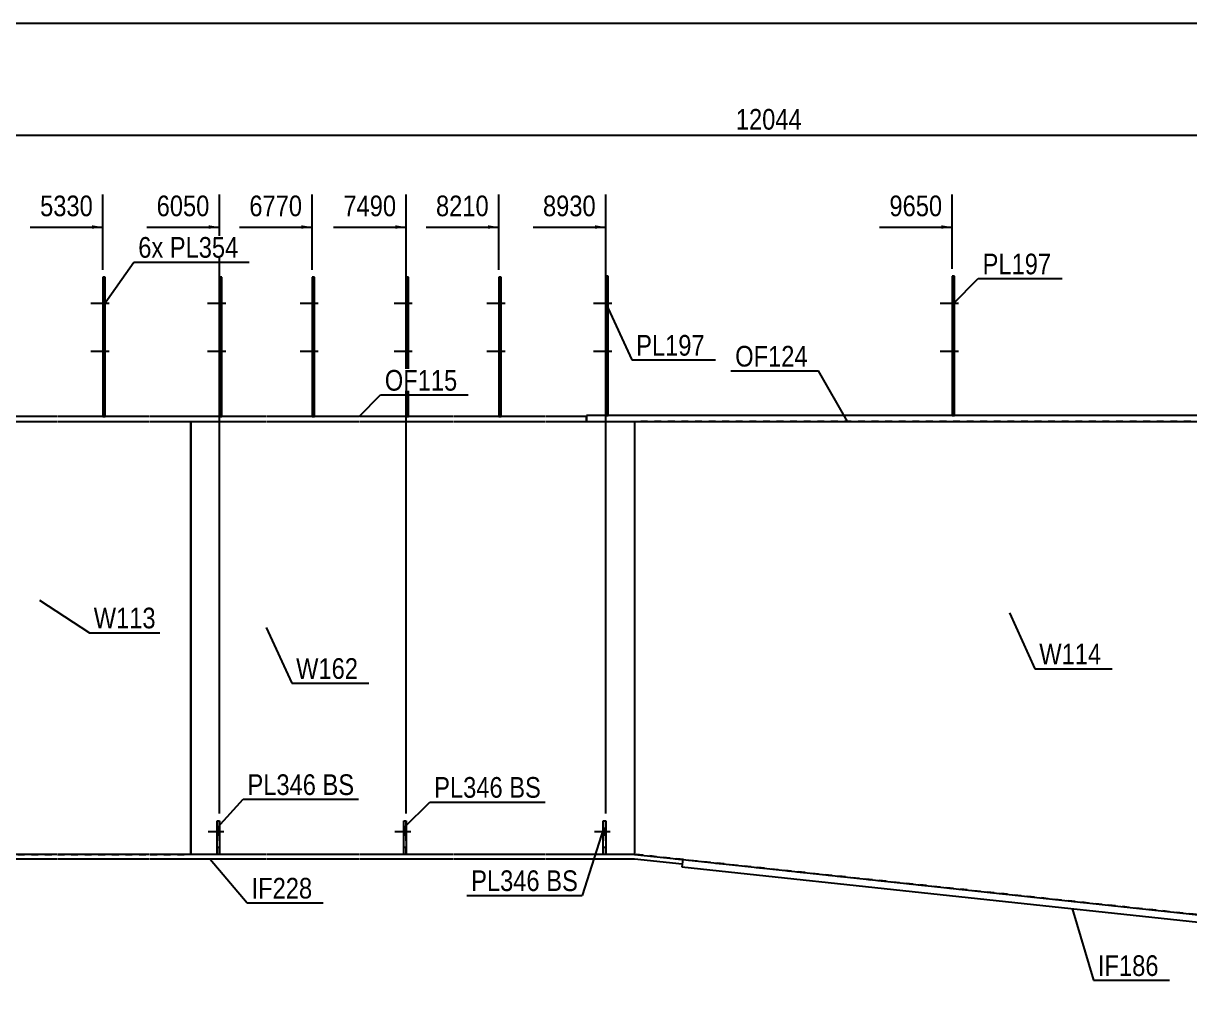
# Model space of a CAD drawing. Header units: millimetres. Extents: x -19 to 383, y -192 to 85.
# Drawn here: x 79 to 240.6, y -51 to 85.2 of the extents above; entities that cross this region are included whole.
import ezdxf

# ---------------------------------------------------------------- set-up
doc = ezdxf.new("R2010")
doc.units = ezdxf.units.MM
doc.linetypes.add('DXK_LINE_DOT1', pattern=[1.8814, 0.9407, -0.9407])
doc.linetypes.add('DXK_LINE_DOT2', pattern=[3.9198, 1.9599, -1.9599])
doc.styles.add('Arial Narrow', font='ARIALN.TTF', dxfattribs={"height": 0.2})

# ---------------------------------------------------------------- blocks, each defined once
blk = doc.blocks.new('Unknown-623515141-1211')
at = {"color": 5, "linetype": 'Continuous'}
blk.add_line((383.37, 85.16), (-16.63, 85.16), dxfattribs=at)
blk = doc.blocks.new('Bolt-623515141-1822 - 1232')
at = {"linetype": 'Continuous'}
for points in [[(106.53, 45.87), (106.53, 46.8), (106.2, 46.8), (106.2, 45.87)], [(106.53, 45.87), (106.53, 46.8), (106.2, 46.8), (106.2, 45.87)], [(106.53, 39.2), (106.53, 40.13), (106.2, 40.13), (106.2, 39.2)], [(106.53, 39.2), (106.53, 40.13), (106.2, 40.13), (106.2, 39.2)]]:
    blk.add_hatch(color=3, dxfattribs=at).paths.add_polyline_path(points)
at = {"color": 3, "linetype": 'Continuous'}
for p, q in [((107.07, 46.33), (104.53, 46.33)), ((107.07, 46.33), (104.53, 46.33)), ((106.53, 46.8), (106.2, 46.8)), ((106.53, 46.8), (106.2, 46.8)), ((106.53, 45.87), (106.2, 45.87)), ((106.53, 45.87), (106.2, 45.87)), ((107.07, 39.67), (104.53, 39.67)), ((107.07, 39.67), (104.53, 39.67)), ((106.53, 40.13), (106.2, 40.13)), ((106.53, 40.13), (106.2, 40.13)), ((106.53, 39.2), (106.2, 39.2)), ((106.53, 39.2), (106.2, 39.2))]:
    blk.add_line(p, q, dxfattribs=at)
blk = doc.blocks.new('Bolt-623515141-1235 - 1232')
at = {"linetype": 'Continuous'}
for points in [[(119.37, 45.87), (119.37, 46.8), (119.03, 46.8), (119.03, 45.87)], [(119.37, 45.87), (119.37, 46.8), (119.03, 46.8), (119.03, 45.87)], [(119.37, 39.2), (119.37, 40.13), (119.03, 40.13), (119.03, 39.2)], [(119.37, 39.2), (119.37, 40.13), (119.03, 40.13), (119.03, 39.2)]]:
    blk.add_hatch(color=3, dxfattribs=at).paths.add_polyline_path(points)
at = {"color": 3, "linetype": 'Continuous'}
for p, q in [((119.9, 46.33), (117.37, 46.33)), ((119.9, 46.33), (117.37, 46.33)), ((119.37, 46.8), (119.03, 46.8)), ((119.37, 46.8), (119.03, 46.8)), ((119.37, 45.87), (119.03, 45.87)), ((119.37, 45.87), (119.03, 45.87)), ((119.9, 39.67), (117.37, 39.67)), ((119.9, 39.67), (117.37, 39.67)), ((119.37, 40.13), (119.03, 40.13)), ((119.37, 40.13), (119.03, 40.13)), ((119.37, 39.2), (119.03, 39.2)), ((119.37, 39.2), (119.03, 39.2))]:
    blk.add_line(p, q, dxfattribs=at)
blk = doc.blocks.new('Bolt-623515141-1236 - 1232')
at = {"linetype": 'Continuous'}
for points in [[(145.23, 45.87), (145.23, 46.8), (144.9, 46.8), (144.9, 45.87)], [(145.23, 45.87), (145.23, 46.8), (144.9, 46.8), (144.9, 45.87)], [(145.23, 39.2), (145.23, 40.13), (144.9, 40.13), (144.9, 39.2)], [(145.23, 39.2), (145.23, 40.13), (144.9, 40.13), (144.9, 39.2)]]:
    blk.add_hatch(color=3, dxfattribs=at).paths.add_polyline_path(points)
at = {"color": 3, "linetype": 'Continuous'}
for p, q in [((145.77, 46.33), (143.23, 46.33)), ((145.77, 46.33), (143.23, 46.33)), ((145.23, 46.8), (144.9, 46.8)), ((145.23, 46.8), (144.9, 46.8)), ((145.23, 45.87), (144.9, 45.87)), ((145.23, 45.87), (144.9, 45.87)), ((145.77, 39.67), (143.23, 39.67)), ((145.77, 39.67), (143.23, 39.67)), ((145.23, 40.13), (144.9, 40.13)), ((145.23, 40.13), (144.9, 40.13)), ((145.23, 39.2), (144.9, 39.2)), ((145.23, 39.2), (144.9, 39.2))]:
    blk.add_line(p, q, dxfattribs=at)
blk = doc.blocks.new('Bolt-623515141-1237 - 1232')
at = {"linetype": 'Continuous'}
for points in [[(208.05, 45.87), (208.05, 46.8), (207.72, 46.8), (207.72, 45.87)], [(208.05, 45.87), (208.05, 46.8), (207.72, 46.8), (207.72, 45.87)], [(208.05, 39.2), (208.05, 40.13), (207.72, 40.13), (207.72, 39.2)], [(208.05, 39.2), (208.05, 40.13), (207.72, 40.13), (207.72, 39.2)]]:
    blk.add_hatch(color=3, dxfattribs=at).paths.add_polyline_path(points)
at = {"color": 3, "linetype": 'Continuous'}
for p, q in [((208.59, 46.33), (206.05, 46.33)), ((208.59, 46.33), (206.05, 46.33)), ((208.05, 46.8), (207.72, 46.8)), ((208.05, 46.8), (207.72, 46.8)), ((208.05, 45.87), (207.72, 45.87)), ((208.05, 45.87), (207.72, 45.87)), ((208.59, 39.67), (206.05, 39.67)), ((208.59, 39.67), (206.05, 39.67)), ((208.05, 40.13), (207.72, 40.13)), ((208.05, 40.13), (207.72, 40.13)), ((208.05, 39.2), (207.72, 39.2)), ((208.05, 39.2), (207.72, 39.2))]:
    blk.add_line(p, q, dxfattribs=at)
blk = doc.blocks.new('Part-623515141-1676 - 1232')
at = {"color": 2, "linetype": 'Continuous'}
for p, q in [((131.73, -30), (131.73, -25.33)), ((131.73, -25.33), (132.07, -25.33)), ((132.07, -25.33), (132.07, -30))]:
    blk.add_line(p, q, dxfattribs=at)
at = {"color": 7, "linetype": 'DXK_LINE_DOT1'}
blk.add_line((131.73, -29), (132.07, -29), dxfattribs=at)
blk = doc.blocks.new('Part-623515141-1441 - 1232')
at = {"color": 2, "linetype": 'Continuous'}
for p, q in [((170.4, -30.71), (170.29, -31.71)), ((170.29, -31.71), (349.99, -50.97)), ((170.4, -30.71), (350.09, -49.97)), ((350.09, -49.97), (349.99, -50.97))]:
    blk.add_line(p, q, dxfattribs=at)
blk = doc.blocks.new('Part-623515141-1775 - 1232')
at = {"color": 2, "linetype": 'Continuous'}
for p, q in [((119.37, 50), (119.03, 50)), ((119.03, 50), (119.03, 30.67)), ((119.37, 30.67), (119.37, 50))]:
    blk.add_line(p, q, dxfattribs=at)
at = {"color": 7, "linetype": 'DXK_LINE_DOT1'}
blk.add_line((119.03, 30.67), (119.37, 30.67), dxfattribs=at)
blk = doc.blocks.new('Part-623515141-8392 - 1232')
at = {"color": 7, "linetype": 'DXK_LINE_DOT1'}
for p, q in [((159.39, -30), (159.39, -25.33)), ((159.39, -25.33), (159.72, -25.33)), ((159.72, -30), (159.72, -25.33)), ((159.39, -29), (159.72, -29))]:
    blk.add_line(p, q, dxfattribs=at)
blk = doc.blocks.new('Part-623515141-1287 - 1232')
at = {"color": 2, "linetype": 'Continuous'}
for p, q in [((53.75, 30.67), (53.75, 30)), ((59.35, 30.67), (53.75, 30.67)), ((53.75, 30), (59.35, 30)), ((70.65, 30.67), (59.45, 30.67)), ((59.45, 30), (70.65, 30)), ((83.68, 30.67), (70.75, 30.67)), ((70.75, 30), (83.68, 30)), ((96.52, 30.67), (83.78, 30.67)), ((83.78, 30), (96.52, 30)), ((112.67, 30.67), (96.62, 30.67)), ((96.62, 30), (112.67, 30)), ((125.5, 30.67), (112.77, 30.67)), ((112.77, 30), (125.5, 30)), ((138.53, 30.67), (125.6, 30.67)), ((125.6, 30), (138.53, 30)), ((151.37, 30.67), (138.63, 30.67)), ((138.63, 30), (151.37, 30)), ((157.07, 30.67), (151.47, 30.67)), ((151.47, 30), (157.07, 30))]:
    blk.add_line(p, q, dxfattribs=at)
at = {"color": 7, "linetype": 'DXK_LINE_DOT1'}
blk.add_line((157.07, 30), (157.07, 30.67), dxfattribs=at)
blk = doc.blocks.new('Part-623515141-1770 - 1232')
at = {"color": 2, "linetype": 'Continuous'}
for p, q in [((90.38, 50), (90.05, 50)), ((90.05, 50), (90.05, 30.67)), ((90.38, 30.67), (90.38, 50))]:
    blk.add_line(p, q, dxfattribs=at)
at = {"color": 7, "linetype": 'DXK_LINE_DOT1'}
blk.add_line((90.05, 30.67), (90.38, 30.67), dxfattribs=at)
blk = doc.blocks.new('Part-623515141-1331 - 1232')
at = {"color": 2, "linetype": 'Continuous'}
for p, q in [((274.49, 30.8), (157.07, 30.8)), ((157.07, 30.8), (157.07, 30)), ((274.49, 30), (274.49, 30.8)), ((157.07, 30), (274.49, 30))]:
    blk.add_line(p, q, dxfattribs=at)
blk = doc.blocks.new('Part-623515141-1780 - 1232')
at = {"color": 2, "linetype": 'Continuous'}
for p, q in [((145.23, 50), (144.9, 50)), ((144.9, 50), (144.9, 30.67)), ((145.23, 30.67), (145.23, 50))]:
    blk.add_line(p, q, dxfattribs=at)
at = {"color": 7, "linetype": 'DXK_LINE_DOT1'}
blk.add_line((144.9, 30.67), (145.23, 30.67), dxfattribs=at)
blk = doc.blocks.new('Part-623515141-1353 - 1232')
at = {"color": 2, "linetype": 'Continuous'}
blk.add_line((102.22, -30), (102.22, 30), dxfattribs=at)
at = {"color": 7, "linetype": 'DXK_LINE_DOT1'}
for p, q in [((102.22, 30), (112.67, 30)), ((112.77, 30), (125.5, 30)), ((125.6, 30), (138.53, 30)), ((138.63, 30), (151.37, 30)), ((151.47, 30), (163.73, 30)), ((163.73, 30), (163.73, -30)), ((112.67, -30), (102.22, -30)), ((125.5, -30), (112.77, -30)), ((138.53, -30), (125.6, -30)), ((151.37, -30), (138.63, -30)), ((163.73, -30), (151.47, -30))]:
    blk.add_line(p, q, dxfattribs=at)
blk = doc.blocks.new('Part-623515141-1375 - 1232')
at = {"color": 2, "linetype": 'Continuous'}
for p, q in [((163.73, 30), (163.73, -30)), ((350.35, -50), (350.09, -49.97))]:
    blk.add_line(p, q, dxfattribs=at)
at = {"color": 7, "linetype": 'DXK_LINE_DOT1'}
for p, q in [((363.07, 30), (163.73, 30)), ((363.07, 30), (350.35, -50)), ((350.09, -49.97), (163.73, -30)), ((163.73, -30), (350.35, -49.99))]:
    blk.add_line(p, q, dxfattribs=at)
blk = doc.blocks.new('Part-623515141-1686 - 1232')
at = {"color": 2, "linetype": 'Continuous'}
for p, q in [((105.87, -30), (105.87, -25.33)), ((105.87, -25.33), (106.2, -25.33)), ((106.2, -25.33), (106.2, -30))]:
    blk.add_line(p, q, dxfattribs=at)
at = {"color": 7, "linetype": 'DXK_LINE_DOT1'}
blk.add_line((105.87, -29), (106.2, -29), dxfattribs=at)
blk = doc.blocks.new('Part-623515141-1419 - 1232')
at = {"color": 2, "linetype": 'Continuous'}
for p, q in [((70.65, -30), (65.05, -30)), ((65.05, -30), (65.05, -30.67)), ((70.65, -30.67), (65.05, -30.67)), ((83.68, -30), (70.75, -30)), ((83.68, -30.67), (70.75, -30.67)), ((96.52, -30), (83.78, -30)), ((96.52, -30.67), (83.78, -30.67)), ((112.67, -30), (96.62, -30)), ((112.67, -30.67), (96.62, -30.67)), ((125.5, -30), (112.77, -30)), ((125.5, -30.67), (112.77, -30.67)), ((138.53, -30), (125.6, -30)), ((138.53, -30.67), (125.6, -30.67)), ((151.37, -30), (138.63, -30)), ((151.37, -30.67), (138.63, -30.67)), ((163.73, -30), (151.47, -30)), ((163.7, -30.67), (151.47, -30.67)), ((170.33, -31.38), (163.7, -30.67)), ((163.73, -30), (170.4, -30.71))]:
    blk.add_line(p, q, dxfattribs=at)
at = {"color": 7, "linetype": 'DXK_LINE_DOT1'}
blk.add_line((170.4, -30.71), (170.33, -31.38), dxfattribs=at)
blk = doc.blocks.new('Part-623515141-1738 - 1232')
at = {"color": 2, "linetype": 'Continuous'}
for p, q in [((132.4, 50), (132.07, 50)), ((132.07, 50), (132.07, 30.67)), ((132.4, 30.67), (132.4, 50))]:
    blk.add_line(p, q, dxfattribs=at)
at = {"color": 7, "linetype": 'DXK_LINE_DOT1'}
blk.add_line((132.07, 30.67), (132.4, 30.67), dxfattribs=at)
blk = doc.blocks.new('Part-623515141-1691 - 1232')
at = {"color": 7, "linetype": 'DXK_LINE_DOT1'}
for p, q in [((105.87, -30), (105.87, -25.33)), ((105.87, -25.33), (106.2, -25.33)), ((106.2, -30), (106.2, -25.33))]:
    blk.add_line(p, q, dxfattribs=at)
blk = doc.blocks.new('Part-623515141-1627 - 1232')
at = {"color": 7, "linetype": 'DXK_LINE_DOT1'}
for p, q in [((0, 30), (0, -30)), ((0, 30), (22.18, 30)), ((22.28, 30), (35.22, 30)), ((35.32, 30), (48.05, 30)), ((48.15, 30), (59.35, 30)), ((59.45, 30), (70.65, 30)), ((70.75, 30), (83.68, 30)), ((83.78, 30), (96.52, 30)), ((96.62, 30), (102.22, 30)), ((0, -30), (22.18, -30)), ((22.28, -30), (35.22, -30)), ((35.32, -30), (48.05, -30)), ((48.15, -30), (59.35, -30)), ((59.45, -30), (70.65, -30)), ((70.75, -30), (83.68, -30)), ((83.78, -30), (96.52, -30)), ((96.62, -30), (102.22, -30))]:
    blk.add_line(p, q, dxfattribs=at)
at = {"color": 2, "linetype": 'Continuous'}
blk.add_line((102.22, 30), (102.22, -30), dxfattribs=at)
blk = doc.blocks.new('Part-623515141-1681 - 1232')
at = {"color": 7, "linetype": 'DXK_LINE_DOT1'}
for p, q in [((131.73, -30), (131.73, -25.33)), ((131.73, -25.33), (132.07, -25.33)), ((132.07, -30), (132.07, -25.33))]:
    blk.add_line(p, q, dxfattribs=at)
blk = doc.blocks.new('Part-623515141-1802 - 1232')
at = {"color": 2, "linetype": 'Continuous'}
for p, q in [((208.05, 50.13), (207.72, 50.13)), ((207.72, 50.13), (207.72, 30.8)), ((208.05, 30.8), (208.05, 50.13))]:
    blk.add_line(p, q, dxfattribs=at)
at = {"color": 7, "linetype": 'DXK_LINE_DOT1'}
blk.add_line((207.72, 30.8), (208.05, 30.8), dxfattribs=at)
blk = doc.blocks.new('Part-623515141-1733 - 1232')
at = {"color": 2, "linetype": 'Continuous'}
for p, q in [((106.53, 50), (106.2, 50)), ((106.2, 50), (106.2, 30.67)), ((106.53, 30.67), (106.53, 50))]:
    blk.add_line(p, q, dxfattribs=at)
at = {"color": 7, "linetype": 'DXK_LINE_DOT1'}
blk.add_line((106.2, 30.67), (106.53, 30.67), dxfattribs=at)
blk = doc.blocks.new('Bolt-623515141-1818 - 1232')
at = {"linetype": 'Continuous'}
for points in [[(90.38, 45.87), (90.38, 46.8), (90.05, 46.8), (90.05, 45.87)], [(90.38, 45.87), (90.38, 46.8), (90.05, 46.8), (90.05, 45.87)], [(90.38, 39.2), (90.38, 40.13), (90.05, 40.13), (90.05, 39.2)], [(90.38, 39.2), (90.38, 40.13), (90.05, 40.13), (90.05, 39.2)]]:
    blk.add_hatch(color=3, dxfattribs=at).paths.add_polyline_path(points)
at = {"color": 3, "linetype": 'Continuous'}
for p, q in [((90.92, 46.33), (88.38, 46.33)), ((90.92, 46.33), (88.38, 46.33)), ((90.38, 46.8), (90.05, 46.8)), ((90.38, 46.8), (90.05, 46.8)), ((90.38, 45.87), (90.05, 45.87)), ((90.38, 45.87), (90.05, 45.87)), ((90.92, 39.67), (88.38, 39.67)), ((90.92, 39.67), (88.38, 39.67)), ((90.38, 40.13), (90.05, 40.13)), ((90.38, 40.13), (90.05, 40.13)), ((90.38, 39.2), (90.05, 39.2)), ((90.38, 39.2), (90.05, 39.2))]:
    blk.add_line(p, q, dxfattribs=at)
blk = doc.blocks.new('Bolt-623515141-1821 - 1232')
at = {"linetype": 'Continuous'}
for points in [[(132.4, 45.87), (132.4, 46.8), (132.07, 46.8), (132.07, 45.87)], [(132.4, 45.87), (132.4, 46.8), (132.07, 46.8), (132.07, 45.87)], [(132.4, 39.2), (132.4, 40.13), (132.07, 40.13), (132.07, 39.2)], [(132.4, 39.2), (132.4, 40.13), (132.07, 40.13), (132.07, 39.2)]]:
    blk.add_hatch(color=3, dxfattribs=at).paths.add_polyline_path(points)
at = {"color": 3, "linetype": 'Continuous'}
for p, q in [((132.93, 46.33), (130.4, 46.33)), ((132.93, 46.33), (130.4, 46.33)), ((132.4, 46.8), (132.07, 46.8)), ((132.4, 46.8), (132.07, 46.8)), ((132.4, 45.87), (132.07, 45.87)), ((132.4, 45.87), (132.07, 45.87)), ((132.93, 39.67), (130.4, 39.67)), ((132.93, 39.67), (130.4, 39.67)), ((132.4, 40.13), (132.07, 40.13)), ((132.4, 40.13), (132.07, 40.13)), ((132.4, 39.2), (132.07, 39.2)), ((132.4, 39.2), (132.07, 39.2))]:
    blk.add_line(p, q, dxfattribs=at)
blk = doc.blocks.new('Bolt-623515141-1827 - 1232')
at = {"color": 3, "linetype": 'DXK_LINE_DOT2'}
for p, q in [((106.83, -26.87), (104.63, -26.87)), ((106.2, -26.4), (105.87, -26.4)), ((106.2, -27.33), (105.87, -27.33))]:
    blk.add_line(p, q, dxfattribs=at)
blk = doc.blocks.new('Bolt-623515141-1828 - 1232')
at = {"linetype": 'Continuous'}
blk.add_hatch(color=3, dxfattribs=at).paths.add_polyline_path([(106.2, -27.33), (106.2, -26.4), (105.87, -26.4), (105.87, -27.33)])
at = {"color": 3, "linetype": 'Continuous'}
for p, q in [((106.83, -26.87), (104.63, -26.87)), ((106.2, -26.4), (105.87, -26.4)), ((106.2, -27.33), (105.87, -27.33))]:
    blk.add_line(p, q, dxfattribs=at)
blk = doc.blocks.new('Bolt-623515141-1829 - 1232')
at = {"color": 3, "linetype": 'DXK_LINE_DOT2'}
for p, q in [((132.7, -26.87), (130.5, -26.87)), ((132.07, -26.4), (131.73, -26.4)), ((132.07, -27.33), (131.73, -27.33))]:
    blk.add_line(p, q, dxfattribs=at)
blk = doc.blocks.new('Bolt-623515141-1830 - 1232')
at = {"linetype": 'Continuous'}
blk.add_hatch(color=3, dxfattribs=at).paths.add_polyline_path([(132.07, -27.33), (132.07, -26.4), (131.73, -26.4), (131.73, -27.33)])
at = {"color": 3, "linetype": 'Continuous'}
for p, q in [((132.7, -26.87), (130.5, -26.87)), ((132.07, -26.4), (131.73, -26.4)), ((132.07, -27.33), (131.73, -27.33))]:
    blk.add_line(p, q, dxfattribs=at)
blk = doc.blocks.new('Part-623515141-8391 - 1232')
at = {"color": 2, "linetype": 'Continuous'}
for p, q in [((160.05, 50.13), (159.72, 50.13)), ((159.72, 50.13), (159.72, 30.8)), ((160.05, 30.8), (160.05, 50.13))]:
    blk.add_line(p, q, dxfattribs=at)
at = {"color": 7, "linetype": 'DXK_LINE_DOT1'}
blk.add_line((159.72, 30.8), (160.05, 30.8), dxfattribs=at)
blk = doc.blocks.new('Part-623515141-8395 - 1232')
at = {"color": 2, "linetype": 'Continuous'}
for p, q in [((159.39, -30), (159.39, -25.33)), ((159.39, -25.33), (159.72, -25.33)), ((159.72, -25.33), (159.72, -30))]:
    blk.add_line(p, q, dxfattribs=at)
blk = doc.blocks.new('Bolt-623515141-8405 - 1232')
at = {"linetype": 'Continuous'}
for points in [[(160.05, 45.87), (160.05, 46.8), (159.72, 46.8), (159.72, 45.87)], [(160.05, 45.87), (160.05, 46.8), (159.72, 46.8), (159.72, 45.87)], [(160.05, 39.2), (160.05, 40.13), (159.72, 40.13), (159.72, 39.2)], [(160.05, 39.2), (160.05, 40.13), (159.72, 40.13), (159.72, 39.2)]]:
    blk.add_hatch(color=3, dxfattribs=at).paths.add_polyline_path(points)
at = {"color": 3, "linetype": 'Continuous'}
for p, q in [((160.59, 46.33), (158.05, 46.33)), ((160.59, 46.33), (158.05, 46.33)), ((160.05, 46.8), (159.72, 46.8)), ((160.05, 46.8), (159.72, 46.8)), ((160.05, 45.87), (159.72, 45.87)), ((160.05, 45.87), (159.72, 45.87)), ((160.59, 39.67), (158.05, 39.67)), ((160.59, 39.67), (158.05, 39.67)), ((160.05, 40.13), (159.72, 40.13)), ((160.05, 40.13), (159.72, 40.13)), ((160.05, 39.2), (159.72, 39.2)), ((160.05, 39.2), (159.72, 39.2))]:
    blk.add_line(p, q, dxfattribs=at)
blk = doc.blocks.new('Bolt-623515141-8406 - 1232')
at = {"color": 3, "linetype": 'DXK_LINE_DOT2'}
for p, q in [((160.35, -26.87), (158.15, -26.87)), ((159.72, -26.4), (159.39, -26.4)), ((159.72, -27.33), (159.39, -27.33))]:
    blk.add_line(p, q, dxfattribs=at)
blk = doc.blocks.new('Bolt-623515141-8409 - 1232')
at = {"linetype": 'Continuous'}
blk.add_hatch(color=3, dxfattribs=at).paths.add_polyline_path([(159.72, -27.33), (159.72, -26.4), (159.39, -26.4), (159.39, -27.33)])
at = {"color": 3, "linetype": 'Continuous'}
for p, q in [((160.35, -26.87), (158.15, -26.87)), ((159.72, -26.4), (159.39, -26.4)), ((159.72, -27.33), (159.39, -27.33))]:
    blk.add_line(p, q, dxfattribs=at)
blk = doc.blocks.new('StraightDimension-623515141-9865 - 1232')
at = {"linetype": 'Continuous'}
blk.add_hatch(color=7, dxfattribs=at).paths.add_polyline_path([(117.53, 57.18), (119.03, 56.93), (117.53, 56.68)])
at = {"color": 7, "linetype": 'Continuous'}
for p, q in [((119.03, 51), (119.03, 61.43)), ((108.97, 56.93), (119.03, 56.93))]:
    blk.add_line(p, q, dxfattribs=at)
at = {"color": 0}
blk.add_wipeout([(118.26, 57.83), (118.26, 62.03), (109.75, 62.03), (109.75, 57.83)], dxfattribs=at)
at = {"color": 3, "style": 'Arial Narrow'}
blk.add_text('6770', height=2.863, dxfattribs=at).set_placement((110.35, 58.43))
blk = doc.blocks.new('StraightDimension-623515141-2388 - 1232')
at = {"color": 7, "linetype": 'Continuous'}
blk.add_line((-1.33, 69.68), (365.97, 69.68), dxfattribs=at)
at = {"color": 0}
blk.add_wipeout([(187.49, 69.83), (187.49, 74.03), (177.15, 74.03), (177.15, 69.83)], dxfattribs=at)
at = {"color": 3, "style": 'Arial Narrow'}
blk.add_text('12044', height=2.863, dxfattribs=at).set_placement((177.75, 70.43))
blk = doc.blocks.new('StraightDimension-623515141-9863 - 1232')
at = {"linetype": 'Continuous'}
blk.add_hatch(color=7, dxfattribs=at).paths.add_polyline_path([(143.4, 57.18), (144.9, 56.93), (143.4, 56.68)])
at = {"color": 7, "linetype": 'Continuous'}
for p, q in [((144.9, 51), (144.9, 61.43)), ((134.84, 56.93), (144.9, 56.93))]:
    blk.add_line(p, q, dxfattribs=at)
at = {"color": 0}
blk.add_wipeout([(144.13, 57.83), (144.13, 62.03), (135.61, 62.03), (135.61, 57.83)], dxfattribs=at)
at = {"color": 3, "style": 'Arial Narrow'}
blk.add_text('8210', height=2.863, dxfattribs=at).set_placement((136.21, 58.43))
blk = doc.blocks.new('StraightDimension-623515141-9861 - 1232')
at = {"linetype": 'Continuous'}
blk.add_hatch(color=7, dxfattribs=at).paths.add_polyline_path([(206.22, 57.18), (207.72, 56.93), (206.22, 56.68)])
at = {"color": 7, "linetype": 'Continuous'}
for p, q in [((207.72, 51.13), (207.72, 61.43)), ((197.66, 56.93), (207.72, 56.93))]:
    blk.add_line(p, q, dxfattribs=at)
at = {"color": 0}
blk.add_wipeout([(206.94, 57.83), (206.94, 62.03), (198.43, 62.03), (198.43, 57.83)], dxfattribs=at)
at = {"color": 3, "style": 'Arial Narrow'}
blk.add_text('9650', height=2.863, dxfattribs=at).set_placement((199.03, 58.43))
blk = doc.blocks.new('StraightDimension-623515141-9862 - 1232')
at = {"linetype": 'Continuous'}
blk.add_hatch(color=7, dxfattribs=at).paths.add_polyline_path([(158.22, 57.18), (159.72, 56.93), (158.22, 56.68)])
at = {"color": 7, "linetype": 'Continuous'}
for p, q in [((159.72, -24.33), (159.72, 61.43)), ((149.66, 56.93), (159.72, 56.93))]:
    blk.add_line(p, q, dxfattribs=at)
at = {"color": 0}
blk.add_wipeout([(158.94, 57.83), (158.94, 62.03), (150.43, 62.03), (150.43, 57.83)], dxfattribs=at)
at = {"color": 3, "style": 'Arial Narrow'}
blk.add_text('8930', height=2.863, dxfattribs=at).set_placement((151.03, 58.43))
blk = doc.blocks.new('StraightDimension-623515141-9864 - 1232')
at = {"linetype": 'Continuous'}
blk.add_hatch(color=7, dxfattribs=at).paths.add_polyline_path([(130.57, 57.18), (132.07, 56.93), (130.57, 56.68)])
at = {"color": 7, "linetype": 'Continuous'}
for p, q in [((132.07, -24.33), (132.07, 61.43)), ((122.01, 56.93), (132.07, 56.93))]:
    blk.add_line(p, q, dxfattribs=at)
at = {"color": 0}
blk.add_wipeout([(131.29, 57.83), (131.29, 62.03), (122.78, 62.03), (122.78, 57.83)], dxfattribs=at)
at = {"color": 3, "style": 'Arial Narrow'}
blk.add_text('7490', height=2.863, dxfattribs=at).set_placement((123.38, 58.43))
blk = doc.blocks.new('StraightDimension-623515141-9866 - 1232')
at = {"linetype": 'Continuous'}
blk.add_hatch(color=7, dxfattribs=at).paths.add_polyline_path([(104.7, 57.18), (106.2, 56.93), (104.7, 56.68)])
at = {"color": 7, "linetype": 'Continuous'}
for p, q in [((106.2, -24.33), (106.2, 61.43)), ((96.14, 56.93), (106.2, 56.93))]:
    blk.add_line(p, q, dxfattribs=at)
at = {"color": 0}
blk.add_wipeout([(105.43, 57.83), (105.43, 62.03), (96.91, 62.03), (96.91, 57.83)], dxfattribs=at)
at = {"color": 3, "style": 'Arial Narrow'}
blk.add_text('6050', height=2.863, dxfattribs=at).set_placement((97.51, 58.43))
blk = doc.blocks.new('StraightDimension-623515141-9867 - 1232')
at = {"linetype": 'Continuous'}
blk.add_hatch(color=7, dxfattribs=at).paths.add_polyline_path([(88.55, 57.18), (90.05, 56.93), (88.55, 56.68)])
at = {"color": 7, "linetype": 'Continuous'}
for p, q in [((90.05, 51), (90.05, 61.43)), ((79.99, 56.93), (90.05, 56.93))]:
    blk.add_line(p, q, dxfattribs=at)
at = {"color": 0}
blk.add_wipeout([(89.28, 57.83), (89.28, 62.03), (80.76, 62.03), (80.76, 57.83)], dxfattribs=at)
at = {"color": 3, "style": 'Arial Narrow'}
blk.add_text('5330', height=2.863, dxfattribs=at).set_placement((81.36, 58.43))
blk = doc.blocks.new('Mark-623515141-1437 - 1232')
at = {"color": 0}
blk.add_wipeout([(236.33, -46.85), (236.33, -43.85), (227.92, -43.85), (227.92, -46.85)], dxfattribs=at)
blk.add_wipeout([(236.33, -46.85), (236.33, -43.85), (227.92, -43.85), (227.92, -46.85)], dxfattribs=at)
at = {"color": 7, "linetype": 'Continuous'}
for p, q in [((224.33, -37.5), (227.32, -47.45)), ((227.32, -47.45), (237.83, -47.45))]:
    blk.add_line(p, q, dxfattribs=at)
at = {"color": 3, "style": 'Arial Narrow'}
blk.add_text('IF186', height=2.863, dxfattribs=at).set_placement((227.92, -46.85))
blk = doc.blocks.new('Mark-623515141-1623 - 1232')
at = {"color": 0}
blk.add_wipeout([(97.37, 1.32), (97.37, 4.32), (88.79, 4.32), (88.79, 1.32)], dxfattribs=at)
blk.add_wipeout([(97.37, 1.32), (97.37, 4.32), (88.79, 4.32), (88.79, 1.32)], dxfattribs=at)
at = {"color": 7, "linetype": 'Continuous'}
for p, q in [((81.26, 5.24), (88.19, 0.72)), ((88.19, 0.72), (97.97, 0.72))]:
    blk.add_line(p, q, dxfattribs=at)
at = {"color": 3, "style": 'Arial Narrow'}
blk.add_text('W113', height=2.863, dxfattribs=at).set_placement((88.79, 1.32))
blk = doc.blocks.new('Mark-623515141-1283 - 1232')
at = {"color": 0}
blk.add_wipeout([(139.17, 34.26), (139.17, 37.26), (129.12, 37.26), (129.12, 34.26)], dxfattribs=at)
blk.add_wipeout([(139.17, 34.26), (139.17, 37.26), (129.12, 37.26), (129.12, 34.26)], dxfattribs=at)
at = {"color": 7, "linetype": 'Continuous'}
for p, q in [((125.58, 30.67), (128.52, 33.66)), ((128.52, 33.66), (140.67, 33.66))]:
    blk.add_line(p, q, dxfattribs=at)
at = {"color": 3, "style": 'Arial Narrow'}
blk.add_text('OF115', height=2.863, dxfattribs=at).set_placement((129.12, 34.26))
blk = doc.blocks.new('Mark-623515141-1415 - 1232')
at = {"color": 0}
blk.add_wipeout([(119.06, -36.12), (119.06, -33.12), (110.66, -33.12), (110.66, -36.12)], dxfattribs=at)
blk.add_wipeout([(119.06, -36.12), (119.06, -33.12), (110.66, -33.12), (110.66, -36.12)], dxfattribs=at)
at = {"color": 7, "linetype": 'Continuous'}
for p, q in [((104.91, -30.67), (110.06, -36.72)), ((110.06, -36.72), (120.56, -36.72))]:
    blk.add_line(p, q, dxfattribs=at)
at = {"color": 3, "style": 'Arial Narrow'}
blk.add_text('IF228', height=2.863, dxfattribs=at).set_placement((110.66, -36.12))
blk = doc.blocks.new('Mark-623515141-1327 - 1232')
at = {"color": 7, "linetype": 'Continuous'}
blk.add_line((193.23, 30), (189.21, 37), dxfattribs=at)
at = {"color": 0}
blk.add_wipeout([(187.71, 37.6), (187.71, 40.6), (177.66, 40.6), (177.66, 37.6)], dxfattribs=at)
blk.add_wipeout([(187.71, 37.6), (187.71, 40.6), (177.66, 40.6), (177.66, 37.6)], dxfattribs=at)
at = {"color": 7, "linetype": 'Continuous'}
blk.add_line((177.06, 37), (189.21, 37), dxfattribs=at)
at = {"color": 3, "style": 'Arial Narrow'}
blk.add_text('OF124', height=2.863, dxfattribs=at).set_placement((177.66, 37.6))
blk = doc.blocks.new('Mark-623515141-1349 - 1232')
at = {"color": 0}
blk.add_wipeout([(125.42, -5.68), (125.42, -2.68), (116.83, -2.68), (116.83, -5.68)], dxfattribs=at)
blk.add_wipeout([(125.42, -5.68), (125.42, -2.68), (116.83, -2.68), (116.83, -5.68)], dxfattribs=at)
at = {"color": 7, "linetype": 'Continuous'}
for p, q in [((112.69, 1.46), (116.23, -6.28)), ((116.23, -6.28), (126.92, -6.28))]:
    blk.add_line(p, q, dxfattribs=at)
at = {"color": 3, "style": 'Arial Narrow'}
blk.add_text('W162', height=2.863, dxfattribs=at).set_placement((116.83, -5.68))
blk = doc.blocks.new('Mark-623515141-1371 - 1232')
at = {"color": 0}
blk.add_wipeout([(228.37, -3.67), (228.37, -0.67), (219.79, -0.67), (219.79, -3.67)], dxfattribs=at)
blk.add_wipeout([(228.37, -3.67), (228.37, -0.67), (219.79, -0.67), (219.79, -3.67)], dxfattribs=at)
at = {"color": 7, "linetype": 'Continuous'}
for p, q in [((215.65, 3.47), (219.19, -4.27)), ((219.19, -4.27), (229.87, -4.27))]:
    blk.add_line(p, q, dxfattribs=at)
at = {"color": 3, "style": 'Arial Narrow'}
blk.add_text('W114', height=2.863, dxfattribs=at).set_placement((219.79, -3.67))
blk = doc.blocks.new('Mark-623515141-1798 - 1232')
at = {"color": 0}
blk.add_wipeout([(221.44, 50.38), (221.44, 53.38), (211.94, 53.38), (211.94, 50.38)], dxfattribs=at)
blk.add_wipeout([(221.44, 50.38), (221.44, 53.38), (211.94, 53.38), (211.94, 50.38)], dxfattribs=at)
at = {"color": 7, "linetype": 'Continuous'}
for p, q in [((207.8, 46.24), (211.34, 49.78)), ((211.34, 49.78), (222.94, 49.78))]:
    blk.add_line(p, q, dxfattribs=at)
at = {"color": 3, "style": 'Arial Narrow'}
blk.add_text('PL197', height=2.863, dxfattribs=at).set_placement((211.94, 50.38))
blk = doc.blocks.new('MarkSet-623515141-2443 - 1232')
at = {"color": 0}
for points in [[(98.43, 52.68), (98.43, 55.68), (94.96, 55.68), (94.96, 52.68)], [(108.84, 52.68), (108.84, 55.68), (99.33, 55.68), (99.33, 52.68)]]:
    blk.add_wipeout(points, dxfattribs=at)
for points in [[(98.43, 52.68), (98.43, 55.68), (94.96, 55.68), (94.96, 52.68)], [(108.84, 52.68), (108.84, 55.68), (99.33, 55.68), (99.33, 52.68)]]:
    blk.add_wipeout(points, dxfattribs=at)
at = {"color": 7, "linetype": 'Continuous'}
for p, q in [((90.14, 46.11), (94.36, 52.08)), ((94.36, 52.08), (110.34, 52.08))]:
    blk.add_line(p, q, dxfattribs=at)
at = {"color": 3, "style": 'Arial Narrow'}
for s, p in [('6x', (94.96, 52.68)), ('PL354', (99.33, 52.68))]:
    blk.add_text(s, height=2.863, dxfattribs=at).set_placement(p)
blk = doc.blocks.new('MarkSet-623515141-2459 - 1232')
at = {"color": 0}
for points in [[(145.46, -22.15), (145.46, -19.15), (135.96, -19.15), (135.96, -22.15)], [(150.74, -22.15), (150.74, -19.15), (146.36, -19.15), (146.36, -22.15)]]:
    blk.add_wipeout(points, dxfattribs=at)
for points in [[(145.46, -22.15), (145.46, -19.15), (135.96, -19.15), (135.96, -22.15)], [(150.74, -22.15), (150.74, -19.15), (146.36, -19.15), (146.36, -22.15)]]:
    blk.add_wipeout(points, dxfattribs=at)
at = {"color": 7, "linetype": 'Continuous'}
for p, q in [((131.82, -26.29), (135.36, -22.75)), ((135.36, -22.75), (151.34, -22.75))]:
    blk.add_line(p, q, dxfattribs=at)
at = {"color": 3, "style": 'Arial Narrow'}
for s, p in [('PL346', (135.96, -22.15)), ('BS', (146.36, -22.15))]:
    blk.add_text(s, height=2.863, dxfattribs=at).set_placement(p)
blk = doc.blocks.new('MarkSet-623515141-2465 - 1232')
at = {"color": 0}
for points in [[(119.59, -21.77), (119.59, -18.77), (110.09, -18.77), (110.09, -21.77)], [(124.88, -21.77), (124.88, -18.77), (120.49, -18.77), (120.49, -21.77)]]:
    blk.add_wipeout(points, dxfattribs=at)
for points in [[(119.59, -21.77), (119.59, -18.77), (110.09, -18.77), (110.09, -21.77)], [(124.88, -21.77), (124.88, -18.77), (120.49, -18.77), (120.49, -21.77)]]:
    blk.add_wipeout(points, dxfattribs=at)
at = {"color": 7, "linetype": 'Continuous'}
for p, q in [((105.95, -26.29), (109.49, -22.37)), ((109.49, -22.37), (125.48, -22.37))]:
    blk.add_line(p, q, dxfattribs=at)
at = {"color": 3, "style": 'Arial Narrow'}
for s, p in [('PL346', (110.09, -21.77)), ('BS', (120.49, -21.77))]:
    blk.add_text(s, height=2.863, dxfattribs=at).set_placement(p)
blk = doc.blocks.new('MarkSet-623515141-8517 - 1232')
at = {"color": 0}
for points in [[(150.59, -35.08), (150.59, -32.08), (141.08, -32.08), (141.08, -35.08)], [(155.87, -35.08), (155.87, -32.08), (151.49, -32.08), (151.49, -35.08)]]:
    blk.add_wipeout(points, dxfattribs=at)
for points in [[(150.59, -35.08), (150.59, -32.08), (141.08, -32.08), (141.08, -35.08)], [(155.87, -35.08), (155.87, -32.08), (151.49, -32.08), (151.49, -35.08)]]:
    blk.add_wipeout(points, dxfattribs=at)
at = {"color": 7, "linetype": 'Continuous'}
for p in [(159.47, -26.29), (140.48, -35.68)]:
    blk.add_line(p, (156.47, -35.68), dxfattribs=at)
at = {"color": 3, "style": 'Arial Narrow'}
for s, p in [('PL346', (141.08, -35.08)), ('BS', (151.49, -35.08))]:
    blk.add_text(s, height=2.863, dxfattribs=at).set_placement(p)
blk = doc.blocks.new('Mark-623515141-8525 - 1232')
at = {"color": 0}
blk.add_wipeout([(173.44, 39.11), (173.44, 42.11), (163.94, 42.11), (163.94, 39.11)], dxfattribs=at)
blk.add_wipeout([(173.44, 39.11), (173.44, 42.11), (163.94, 42.11), (163.94, 39.11)], dxfattribs=at)
at = {"color": 7, "linetype": 'Continuous'}
for p, q in [((159.8, 46.25), (163.34, 38.51)), ((163.34, 38.51), (174.94, 38.51))]:
    blk.add_line(p, q, dxfattribs=at)
at = {"color": 3, "style": 'Arial Narrow'}
blk.add_text('PL197', height=2.863, dxfattribs=at).set_placement((163.94, 39.11))

msp = doc.modelspace()

# ---------------------------------------------------------------- block references
for name in ['Unknown-623515141-1211', 'Part-623515141-8391 - 1232', 'Part-623515141-1802 - 1232', 'Part-623515141-1770 - 1232', 'Part-623515141-1733 - 1232', 'Part-623515141-1775 - 1232', 'Part-623515141-1738 - 1232', 'Part-623515141-1780 - 1232', 'Bolt-623515141-1818 - 1232', 'Bolt-623515141-1822 - 1232', 'Bolt-623515141-1235 - 1232', 'Bolt-623515141-1821 - 1232', 'Bolt-623515141-1236 - 1232', 'Bolt-623515141-8405 - 1232', 'Bolt-623515141-1237 - 1232', 'Part-623515141-1331 - 1232', 'Part-623515141-1627 - 1232', 'Part-623515141-1287 - 1232', 'Part-623515141-1353 - 1232', 'Part-623515141-1375 - 1232', 'Part-623515141-1686 - 1232', 'Part-623515141-1691 - 1232', 'Part-623515141-1676 - 1232', 'Part-623515141-1681 - 1232', 'Part-623515141-8392 - 1232', 'Part-623515141-8395 - 1232', 'Bolt-623515141-1827 - 1232', 'Bolt-623515141-1828 - 1232', 'Bolt-623515141-1829 - 1232', 'Bolt-623515141-1830 - 1232', 'Bolt-623515141-8406 - 1232', 'Bolt-623515141-8409 - 1232', 'Part-623515141-1419 - 1232', 'Part-623515141-1441 - 1232']:
    msp.add_blockref(name, (0, 0))

# ---------------------------------------------------------------- next in the draw order: block references
for name in ['StraightDimension-623515141-9865 - 1232', 'Mark-623515141-1371 - 1232', 'Mark-623515141-1415 - 1232', 'Mark-623515141-1437 - 1232']:
    msp.add_blockref(name, (0, 0))

# ---------------------------------------------------------------- next in the draw order: block references
msp.add_blockref('StraightDimension-623515141-2388 - 1232', (0, 0))

# ---------------------------------------------------------------- next in the draw order: block references
for name in ['StraightDimension-623515141-9867 - 1232', 'StraightDimension-623515141-9866 - 1232', 'StraightDimension-623515141-9864 - 1232', 'StraightDimension-623515141-9863 - 1232', 'StraightDimension-623515141-9862 - 1232', 'StraightDimension-623515141-9861 - 1232', 'Mark-623515141-1327 - 1232']:
    msp.add_blockref(name, (0, 0))

# ---------------------------------------------------------------- next in the draw order: block references
for name in ['MarkSet-623515141-2443 - 1232', 'Mark-623515141-1798 - 1232', 'Mark-623515141-8525 - 1232', 'Mark-623515141-1283 - 1232', 'Mark-623515141-1623 - 1232', 'Mark-623515141-1349 - 1232', 'MarkSet-623515141-2465 - 1232', 'MarkSet-623515141-2459 - 1232']:
    msp.add_blockref(name, (0, 0))

# ---------------------------------------------------------------- next in the draw order: block references
msp.add_blockref('MarkSet-623515141-8517 - 1232', (0, 0))

doc.saveas('drawing.dxf')
